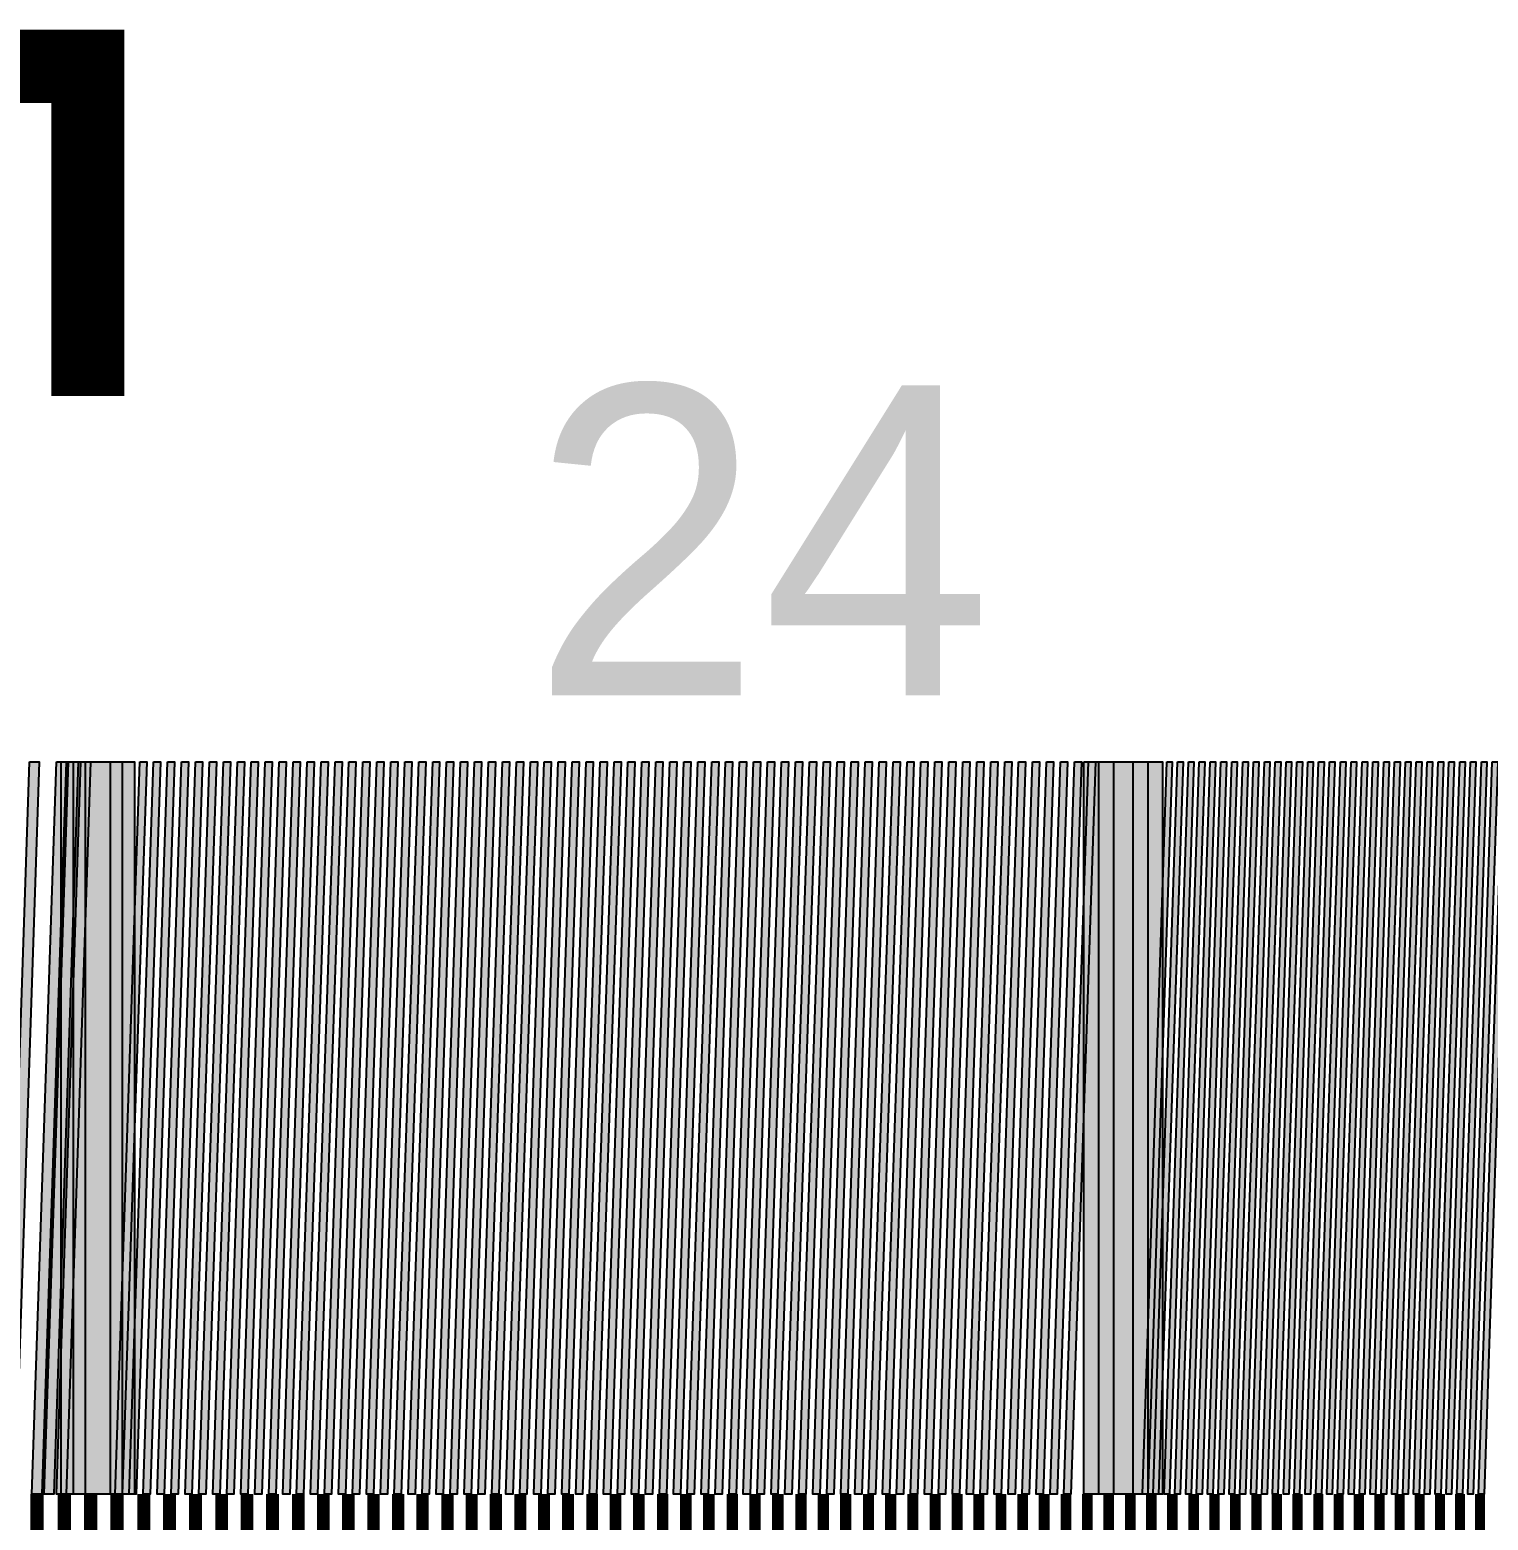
# Model space of a CAD drawing. Header units: millimetres. Extents: x 0 to 791, y 0 to 492.
# Drawn here: x 337.7 to 377.52, y 121.41 to 162.13 of the extents above; entities that cross this region are included whole.
import ezdxf

# ---------------------------------------------------------------- set-up
doc = ezdxf.new("R2010")
doc.units = ezdxf.units.MM
for name, color, linetype in [('LABELS', 7, 'Continuous'), ('PERIPHERY', 7, 'Continuous'), ('SFR', 7, 'Continuous')]:
    doc.layers.add(name, color=color, linetype=linetype)

msp = doc.modelspace()

# ---------------------------------------------------------------- hatches: boundary and pattern name
at = {"layer": 'PERIPHERY', "true_color": 0x000000}
h = msp.add_hatch(color=7, dxfattribs=at)
h.dxf.hatch_style = 1
h.paths.add_polyline_path([(337.693, 142.126), (337.959, 142.126), (337.293, 122.125), (337.026, 122.125), (337.693, 142.126)])
h = msp.add_hatch(color=7, dxfattribs=at)
h.dxf.hatch_style = 1
h.paths.add_polyline_path([(338.427, 142.126), (338.693, 142.126), (338.027, 122.125), (337.76, 122.125), (338.427, 142.126)])
h = msp.add_hatch(color=7, dxfattribs=at)
h.dxf.hatch_style = 1
h.paths.add_polyline_path([(338.76, 142.126), (339.027, 142.126), (338.36, 122.125), (338.094, 122.125), (338.76, 142.126)])
h = msp.add_hatch(color=7, dxfattribs=at)
h.dxf.hatch_style = 1
h.paths.add_polyline_path([(339.094, 142.126), (339.36, 142.126), (338.693, 122.125), (338.427, 122.125), (339.094, 142.126)])
h = msp.add_hatch(color=7, dxfattribs=at)
h.dxf.hatch_style = 1
h.paths.add_polyline_path([(338.56, 142.126), (339.893, 142.126), (339.893, 122.125), (338.56, 122.125), (338.56, 142.126)])
h = msp.add_hatch(color=7, dxfattribs=at)
h.dxf.hatch_style = 1
h.paths.add_polyline_path([(338.893, 142.126), (340.226, 142.126), (340.226, 122.125), (338.893, 122.125), (338.893, 142.126)])
h = msp.add_hatch(color=7, dxfattribs=at)
h.dxf.hatch_style = 1
h.paths.add_polyline_path([(339.227, 142.126), (340.56, 142.126), (340.56, 122.125), (339.227, 122.125), (339.227, 142.126)])
h = msp.add_hatch(color=7, dxfattribs=at)
h.dxf.hatch_style = 1
h.paths.add_polyline_path([(340.703, 142.126), (340.894, 142.126), (340.227, 122.125), (340.036, 122.125), (340.703, 142.126)])
h = msp.add_hatch(color=7, dxfattribs=at)
h.dxf.hatch_style = 1
h.paths.add_polyline_path([(341.084, 142.126), (341.274, 142.126), (340.608, 122.125), (340.417, 122.125), (341.084, 142.126)])
h = msp.add_hatch(color=7, dxfattribs=at)
h.dxf.hatch_style = 1
h.paths.add_polyline_path([(341.464, 142.126), (341.655, 142.126), (340.989, 122.125), (340.798, 122.125), (341.464, 142.126)])
h = msp.add_hatch(color=7, dxfattribs=at)
h.dxf.hatch_style = 1
h.paths.add_polyline_path([(341.845, 142.126), (342.036, 142.126), (341.369, 122.125), (341.179, 122.125), (341.845, 142.126)])
h = msp.add_hatch(color=7, dxfattribs=at)
h.dxf.hatch_style = 1
h.paths.add_polyline_path([(342.226, 142.126), (342.417, 142.126), (341.75, 122.125), (341.559, 122.125), (342.226, 142.126)])
h = msp.add_hatch(color=7, dxfattribs=at)
h.dxf.hatch_style = 1
h.paths.add_polyline_path([(342.607, 142.126), (342.797, 142.126), (342.131, 122.125), (341.94, 122.125), (342.607, 142.126)])
h = msp.add_hatch(color=7, dxfattribs=at)
h.dxf.hatch_style = 1
h.paths.add_polyline_path([(342.988, 142.126), (343.179, 142.126), (342.512, 122.125), (342.321, 122.125), (342.988, 142.126)])
h = msp.add_hatch(color=7, dxfattribs=at)
h.dxf.hatch_style = 1
h.paths.add_polyline_path([(343.369, 142.126), (343.56, 142.126), (342.893, 122.125), (342.702, 122.125), (343.369, 142.126)])
h = msp.add_hatch(color=7, dxfattribs=at)
h.dxf.hatch_style = 1
h.paths.add_polyline_path([(343.75, 142.126), (343.941, 142.126), (343.274, 122.125), (343.083, 122.125), (343.75, 142.126)])
h = msp.add_hatch(color=7, dxfattribs=at)
h.dxf.hatch_style = 1
h.paths.add_polyline_path([(344.131, 142.126), (344.322, 142.126), (343.655, 122.125), (343.464, 122.125), (344.131, 142.126)])
h = msp.add_hatch(color=7, dxfattribs=at)
h.dxf.hatch_style = 1
h.paths.add_polyline_path([(344.512, 142.126), (344.703, 142.126), (344.036, 122.125), (343.845, 122.125), (344.512, 142.126)])
h = msp.add_hatch(color=7, dxfattribs=at)
h.dxf.hatch_style = 1
h.paths.add_polyline_path([(344.893, 142.126), (345.084, 142.126), (344.417, 122.125), (344.226, 122.125), (344.893, 142.126)])
h = msp.add_hatch(color=7, dxfattribs=at)
h.dxf.hatch_style = 1
h.paths.add_polyline_path([(345.274, 142.126), (345.465, 142.126), (344.798, 122.125), (344.607, 122.125), (345.274, 142.126)])
h = msp.add_hatch(color=7, dxfattribs=at)
h.dxf.hatch_style = 1
h.paths.add_polyline_path([(345.655, 142.126), (345.846, 142.126), (345.179, 122.125), (344.988, 122.125), (345.655, 142.126)])
h = msp.add_hatch(color=7, dxfattribs=at)
h.dxf.hatch_style = 1
h.paths.add_polyline_path([(346.036, 142.126), (346.227, 142.126), (345.56, 122.125), (345.369, 122.125), (346.036, 142.126)])
h = msp.add_hatch(color=7, dxfattribs=at)
h.dxf.hatch_style = 1
h.paths.add_polyline_path([(346.417, 142.126), (346.608, 142.126), (345.941, 122.125), (345.75, 122.125), (346.417, 142.126)])
h = msp.add_hatch(color=7, dxfattribs=at)
h.dxf.hatch_style = 1
h.paths.add_polyline_path([(346.798, 142.126), (346.989, 142.126), (346.322, 122.125), (346.131, 122.125), (346.798, 142.126)])
h = msp.add_hatch(color=7, dxfattribs=at)
h.dxf.hatch_style = 1
h.paths.add_polyline_path([(347.179, 142.126), (347.37, 142.126), (346.703, 122.125), (346.512, 122.125), (347.179, 142.126)])
h = msp.add_hatch(color=7, dxfattribs=at)
h.dxf.hatch_style = 1
h.paths.add_polyline_path([(347.56, 142.126), (347.751, 142.126), (347.084, 122.125), (346.894, 122.125), (347.56, 142.126)])
h = msp.add_hatch(color=7, dxfattribs=at)
h.dxf.hatch_style = 1
h.paths.add_polyline_path([(347.941, 142.126), (348.132, 142.126), (347.465, 122.125), (347.274, 122.125), (347.941, 142.126)])
h = msp.add_hatch(color=7, dxfattribs=at)
h.dxf.hatch_style = 1
h.paths.add_polyline_path([(348.322, 142.126), (348.512, 142.126), (347.846, 122.125), (347.655, 122.125), (348.322, 142.126)])
h = msp.add_hatch(color=7, dxfattribs=at)
h.dxf.hatch_style = 1
h.paths.add_polyline_path([(348.703, 142.126), (348.893, 142.126), (348.227, 122.125), (348.036, 122.125), (348.703, 142.126)])
h = msp.add_hatch(color=7, dxfattribs=at)
h.dxf.hatch_style = 1
h.paths.add_polyline_path([(349.083, 142.126), (349.274, 142.126), (348.607, 122.125), (348.417, 122.125), (349.083, 142.126)])
h = msp.add_hatch(color=7, dxfattribs=at)
h.dxf.hatch_style = 1
h.paths.add_polyline_path([(349.464, 142.126), (349.655, 142.126), (348.988, 122.125), (348.798, 122.125), (349.464, 142.126)])
h = msp.add_hatch(color=7, dxfattribs=at)
h.dxf.hatch_style = 1
h.paths.add_polyline_path([(349.845, 142.126), (350.036, 142.126), (349.369, 122.125), (349.179, 122.125), (349.845, 142.126)])
h = msp.add_hatch(color=7, dxfattribs=at)
h.dxf.hatch_style = 1
h.paths.add_polyline_path([(350.226, 142.126), (350.417, 142.126), (349.75, 122.125), (349.56, 122.125), (350.226, 142.126)])
h = msp.add_hatch(color=7, dxfattribs=at)
h.dxf.hatch_style = 1
h.paths.add_polyline_path([(350.607, 142.126), (350.797, 142.126), (350.131, 122.125), (349.94, 122.125), (350.607, 142.126)])
h = msp.add_hatch(color=7, dxfattribs=at)
h.dxf.hatch_style = 1
h.paths.add_polyline_path([(350.988, 142.126), (351.179, 142.126), (350.512, 122.125), (350.322, 122.125), (350.988, 142.126)])
h = msp.add_hatch(color=7, dxfattribs=at)
h.dxf.hatch_style = 1
h.paths.add_polyline_path([(351.369, 142.126), (351.56, 142.126), (350.893, 122.125), (350.703, 122.125), (351.369, 142.126)])
h = msp.add_hatch(color=7, dxfattribs=at)
h.dxf.hatch_style = 1
h.paths.add_polyline_path([(351.75, 142.126), (351.941, 142.126), (351.274, 122.125), (351.084, 122.125), (351.75, 142.126)])
h = msp.add_hatch(color=7, dxfattribs=at)
h.dxf.hatch_style = 1
h.paths.add_polyline_path([(352.131, 142.126), (352.322, 142.126), (351.655, 122.125), (351.464, 122.125), (352.131, 142.126)])
h = msp.add_hatch(color=7, dxfattribs=at)
h.dxf.hatch_style = 1
h.paths.add_polyline_path([(352.512, 142.126), (352.702, 142.126), (352.036, 122.125), (351.845, 122.125), (352.512, 142.126)])
h = msp.add_hatch(color=7, dxfattribs=at)
h.dxf.hatch_style = 1
h.paths.add_polyline_path([(352.892, 142.126), (353.083, 142.126), (352.416, 122.125), (352.226, 122.125), (352.892, 142.126)])
h = msp.add_hatch(color=7, dxfattribs=at)
h.dxf.hatch_style = 1
h.paths.add_polyline_path([(353.273, 142.126), (353.464, 142.126), (352.797, 122.125), (352.607, 122.125), (353.273, 142.126)])
h = msp.add_hatch(color=7, dxfattribs=at)
h.dxf.hatch_style = 1
h.paths.add_polyline_path([(353.654, 142.126), (353.845, 142.126), (353.178, 122.125), (352.987, 122.125), (353.654, 142.126)])
h = msp.add_hatch(color=7, dxfattribs=at)
h.dxf.hatch_style = 1
h.paths.add_polyline_path([(354.035, 142.126), (354.225, 142.126), (353.559, 122.125), (353.368, 122.125), (354.035, 142.126)])
h = msp.add_hatch(color=7, dxfattribs=at)
h.dxf.hatch_style = 1
h.paths.add_polyline_path([(354.417, 142.126), (354.607, 142.126), (353.941, 122.125), (353.75, 122.125), (354.417, 142.126)])
h = msp.add_hatch(color=7, dxfattribs=at)
h.dxf.hatch_style = 1
h.paths.add_polyline_path([(354.798, 142.126), (354.988, 142.126), (354.322, 122.125), (354.131, 122.125), (354.798, 142.126)])
h = msp.add_hatch(color=7, dxfattribs=at)
h.dxf.hatch_style = 1
h.paths.add_polyline_path([(355.179, 142.126), (355.369, 142.126), (354.703, 122.125), (354.512, 122.125), (355.179, 142.126)])
h = msp.add_hatch(color=7, dxfattribs=at)
h.dxf.hatch_style = 1
h.paths.add_polyline_path([(355.56, 142.126), (355.751, 142.126), (355.084, 122.125), (354.893, 122.125), (355.56, 142.126)])
h = msp.add_hatch(color=7, dxfattribs=at)
h.dxf.hatch_style = 1
h.paths.add_polyline_path([(355.941, 142.126), (356.131, 142.126), (355.465, 122.125), (355.274, 122.125), (355.941, 142.126)])
h = msp.add_hatch(color=7, dxfattribs=at)
h.dxf.hatch_style = 1
h.paths.add_polyline_path([(356.321, 142.126), (356.512, 142.126), (355.845, 122.125), (355.655, 122.125), (356.321, 142.126)])
h = msp.add_hatch(color=7, dxfattribs=at)
h.dxf.hatch_style = 1
h.paths.add_polyline_path([(356.702, 142.126), (356.893, 142.126), (356.226, 122.125), (356.036, 122.125), (356.702, 142.126)])
h = msp.add_hatch(color=7, dxfattribs=at)
h.dxf.hatch_style = 1
h.paths.add_polyline_path([(357.083, 142.126), (357.274, 142.126), (356.607, 122.125), (356.416, 122.125), (357.083, 142.126)])
h = msp.add_hatch(color=7, dxfattribs=at)
h.dxf.hatch_style = 1
h.paths.add_polyline_path([(357.464, 142.126), (357.654, 142.126), (356.988, 122.125), (356.797, 122.125), (357.464, 142.126)])
h = msp.add_hatch(color=7, dxfattribs=at)
h.dxf.hatch_style = 1
h.paths.add_polyline_path([(357.845, 142.126), (358.036, 142.126), (357.369, 122.125), (357.178, 122.125), (357.845, 142.126)])
h = msp.add_hatch(color=7, dxfattribs=at)
h.dxf.hatch_style = 1
h.paths.add_polyline_path([(358.226, 142.126), (358.417, 142.126), (357.75, 122.125), (357.559, 122.125), (358.226, 142.126)])
h = msp.add_hatch(color=7, dxfattribs=at)
h.dxf.hatch_style = 1
h.paths.add_polyline_path([(358.607, 142.126), (358.798, 142.126), (358.131, 122.125), (357.94, 122.125), (358.607, 142.126)])
h = msp.add_hatch(color=7, dxfattribs=at)
h.dxf.hatch_style = 1
h.paths.add_polyline_path([(358.988, 142.126), (359.179, 142.126), (358.512, 122.125), (358.322, 122.125), (358.988, 142.126)])
h = msp.add_hatch(color=7, dxfattribs=at)
h.dxf.hatch_style = 1
h.paths.add_polyline_path([(359.369, 142.126), (359.56, 142.126), (358.893, 122.125), (358.702, 122.125), (359.369, 142.126)])
h = msp.add_hatch(color=7, dxfattribs=at)
h.dxf.hatch_style = 1
h.paths.add_polyline_path([(359.75, 142.126), (359.94, 142.126), (359.274, 122.125), (359.083, 122.125), (359.75, 142.126)])
h = msp.add_hatch(color=7, dxfattribs=at)
h.dxf.hatch_style = 1
h.paths.add_polyline_path([(360.13, 142.126), (360.321, 142.126), (359.655, 122.125), (359.464, 122.125), (360.13, 142.126)])
h = msp.add_hatch(color=7, dxfattribs=at)
h.dxf.hatch_style = 1
h.paths.add_polyline_path([(360.511, 142.126), (360.702, 142.126), (360.035, 122.125), (359.845, 122.125), (360.511, 142.126)])
h = msp.add_hatch(color=7, dxfattribs=at)
h.dxf.hatch_style = 1
h.paths.add_polyline_path([(360.892, 142.126), (361.083, 142.126), (360.416, 122.125), (360.225, 122.125), (360.892, 142.126)])
h = msp.add_hatch(color=7, dxfattribs=at)
h.dxf.hatch_style = 1
h.paths.add_polyline_path([(361.273, 142.126), (361.463, 142.126), (360.797, 122.125), (360.606, 122.125), (361.273, 142.126)])
h = msp.add_hatch(color=7, dxfattribs=at)
h.dxf.hatch_style = 1
h.paths.add_polyline_path([(361.654, 142.126), (361.844, 142.126), (361.178, 122.125), (360.987, 122.125), (361.654, 142.126)])
h = msp.add_hatch(color=7, dxfattribs=at)
h.dxf.hatch_style = 1
h.paths.add_polyline_path([(362.035, 142.126), (362.225, 142.126), (361.558, 122.125), (361.368, 122.125), (362.035, 142.126)])
h = msp.add_hatch(color=7, dxfattribs=at)
h.dxf.hatch_style = 1
h.paths.add_polyline_path([(362.416, 142.126), (362.606, 142.126), (361.939, 122.125), (361.749, 122.125), (362.416, 142.126)])
h = msp.add_hatch(color=7, dxfattribs=at)
h.dxf.hatch_style = 1
h.paths.add_polyline_path([(362.797, 142.126), (362.987, 142.126), (362.32, 122.125), (362.13, 122.125), (362.797, 142.126)])
h = msp.add_hatch(color=7, dxfattribs=at)
h.dxf.hatch_style = 1
h.paths.add_polyline_path([(363.178, 142.126), (363.368, 142.126), (362.701, 122.125), (362.511, 122.125), (363.178, 142.126)])
h = msp.add_hatch(color=7, dxfattribs=at)
h.dxf.hatch_style = 1
h.paths.add_polyline_path([(363.559, 142.126), (363.75, 142.126), (363.083, 122.125), (362.893, 122.125), (363.559, 142.126)])
h = msp.add_hatch(color=7, dxfattribs=at)
h.dxf.hatch_style = 1
h.paths.add_polyline_path([(363.94, 142.126), (364.131, 142.126), (363.464, 122.125), (363.274, 122.125), (363.94, 142.126)])
h = msp.add_hatch(color=7, dxfattribs=at)
h.dxf.hatch_style = 1
h.paths.add_polyline_path([(364.321, 142.126), (364.512, 142.126), (363.845, 122.125), (363.654, 122.125), (364.321, 142.126)])
h = msp.add_hatch(color=7, dxfattribs=at)
h.dxf.hatch_style = 1
h.paths.add_polyline_path([(364.702, 142.126), (364.892, 142.126), (364.226, 122.125), (364.035, 122.125), (364.702, 142.126)])
h = msp.add_hatch(color=7, dxfattribs=at)
h.dxf.hatch_style = 1
h.paths.add_polyline_path([(365.083, 142.126), (365.273, 142.126), (364.607, 122.125), (364.416, 122.125), (365.083, 142.126)])
h = msp.add_hatch(color=7, dxfattribs=at)
h.dxf.hatch_style = 1
h.paths.add_polyline_path([(365.463, 142.126), (365.654, 142.126), (364.987, 122.125), (364.797, 122.125), (365.463, 142.126)])
h = msp.add_hatch(color=7, dxfattribs=at)
h.dxf.hatch_style = 1
h.paths.add_polyline_path([(365.845, 142.126), (366.035, 142.126), (365.368, 122.125), (365.178, 122.125), (365.845, 142.126)])
h = msp.add_hatch(color=7, dxfattribs=at)
h.dxf.hatch_style = 1
h.paths.add_polyline_path([(366.226, 142.126), (366.416, 142.126), (365.749, 122.125), (365.559, 122.125), (366.226, 142.126)])
h = msp.add_hatch(color=7, dxfattribs=at)
h.dxf.hatch_style = 1
h.paths.add_polyline_path([(366.607, 142.126), (366.797, 142.126), (366.13, 122.125), (365.94, 122.125), (366.607, 142.126)])
h = msp.add_hatch(color=7, dxfattribs=at)
h.dxf.hatch_style = 1
h.paths.add_polyline_path([(366.486, 142.126), (367.819, 142.126), (367.819, 122.125), (366.486, 122.125), (366.486, 142.126)])
h = msp.add_hatch(color=7, dxfattribs=at)
h.dxf.hatch_style = 1
h.paths.add_polyline_path([(366.894, 142.126), (368.227, 142.126), (368.227, 122.125), (366.894, 122.125), (366.894, 142.126)])
h = msp.add_hatch(color=7, dxfattribs=at)
h.dxf.hatch_style = 1
h.paths.add_polyline_path([(367.301, 142.126), (368.634, 142.126), (368.634, 122.125), (367.301, 122.125), (367.301, 142.126)])
h = msp.add_hatch(color=7, dxfattribs=at)
h.dxf.hatch_style = 1
h.paths.add_polyline_path([(368.746, 142.126), (368.894, 142.126), (368.227, 122.125), (368.079, 122.125), (368.746, 142.126)])
h = msp.add_hatch(color=7, dxfattribs=at)
h.dxf.hatch_style = 1
h.paths.add_polyline_path([(369.042, 142.126), (369.19, 142.126), (368.523, 122.125), (368.375, 122.125), (369.042, 142.126)])
h = msp.add_hatch(color=7, dxfattribs=at)
h.dxf.hatch_style = 1
h.paths.add_polyline_path([(369.338, 142.126), (369.486, 142.126), (368.819, 122.125), (368.671, 122.125), (369.338, 142.126)])
h = msp.add_hatch(color=7, dxfattribs=at)
h.dxf.hatch_style = 1
h.paths.add_polyline_path([(369.634, 142.126), (369.782, 142.126), (369.115, 122.125), (368.967, 122.125), (369.634, 142.126)])
h = msp.add_hatch(color=7, dxfattribs=at)
h.dxf.hatch_style = 1
h.paths.add_polyline_path([(369.93, 142.126), (370.078, 142.126), (369.411, 122.125), (369.264, 122.125), (369.93, 142.126)])
h = msp.add_hatch(color=7, dxfattribs=at)
h.dxf.hatch_style = 1
h.paths.add_polyline_path([(370.226, 142.126), (370.374, 142.126), (369.708, 122.125), (369.56, 122.125), (370.226, 142.126)])
h = msp.add_hatch(color=7, dxfattribs=at)
h.dxf.hatch_style = 1
h.paths.add_polyline_path([(370.523, 142.126), (370.671, 142.126), (370.004, 122.125), (369.856, 122.125), (370.523, 142.126)])
h = msp.add_hatch(color=7, dxfattribs=at)
h.dxf.hatch_style = 1
h.paths.add_polyline_path([(370.819, 142.126), (370.967, 142.126), (370.3, 122.125), (370.153, 122.125), (370.819, 142.126)])
h = msp.add_hatch(color=7, dxfattribs=at)
h.dxf.hatch_style = 1
h.paths.add_polyline_path([(371.115, 142.126), (371.264, 142.126), (370.597, 122.125), (370.449, 122.125), (371.115, 142.126)])
h = msp.add_hatch(color=7, dxfattribs=at)
h.dxf.hatch_style = 1
h.paths.add_polyline_path([(371.412, 142.126), (371.56, 142.126), (370.893, 122.125), (370.745, 122.125), (371.412, 142.126)])
h = msp.add_hatch(color=7, dxfattribs=at)
h.dxf.hatch_style = 1
h.paths.add_polyline_path([(371.708, 142.126), (371.856, 142.126), (371.189, 122.125), (371.042, 122.125), (371.708, 142.126)])
h = msp.add_hatch(color=7, dxfattribs=at)
h.dxf.hatch_style = 1
h.paths.add_polyline_path([(372.004, 142.126), (372.152, 142.126), (371.486, 122.125), (371.338, 122.125), (372.004, 142.126)])
h = msp.add_hatch(color=7, dxfattribs=at)
h.dxf.hatch_style = 1
h.paths.add_polyline_path([(372.301, 142.126), (372.449, 142.126), (371.782, 122.125), (371.634, 122.125), (372.301, 142.126)])
h = msp.add_hatch(color=7, dxfattribs=at)
h.dxf.hatch_style = 1
h.paths.add_polyline_path([(372.597, 142.126), (372.745, 142.126), (372.078, 122.125), (371.93, 122.125), (372.597, 142.126)])
h = msp.add_hatch(color=7, dxfattribs=at)
h.dxf.hatch_style = 1
h.paths.add_polyline_path([(372.893, 142.126), (373.041, 142.126), (372.374, 122.125), (372.226, 122.125), (372.893, 142.126)])
h = msp.add_hatch(color=7, dxfattribs=at)
h.dxf.hatch_style = 1
h.paths.add_polyline_path([(373.189, 142.126), (373.337, 142.126), (372.67, 122.125), (372.522, 122.125), (373.189, 142.126)])
h = msp.add_hatch(color=7, dxfattribs=at)
h.dxf.hatch_style = 1
h.paths.add_polyline_path([(373.485, 142.126), (373.633, 142.126), (372.967, 122.125), (372.818, 122.125), (373.485, 142.126)])
h = msp.add_hatch(color=7, dxfattribs=at)
h.dxf.hatch_style = 1
h.paths.add_polyline_path([(373.781, 142.126), (373.929, 142.126), (373.263, 122.125), (373.114, 122.125), (373.781, 142.126)])
h = msp.add_hatch(color=7, dxfattribs=at)
h.dxf.hatch_style = 1
h.paths.add_polyline_path([(374.078, 142.126), (374.226, 142.126), (373.559, 122.125), (373.411, 122.125), (374.078, 142.126)])
h = msp.add_hatch(color=7, dxfattribs=at)
h.dxf.hatch_style = 1
h.paths.add_polyline_path([(374.374, 142.126), (374.522, 142.126), (373.856, 122.125), (373.707, 122.125), (374.374, 142.126)])
h = msp.add_hatch(color=7, dxfattribs=at)
h.dxf.hatch_style = 1
h.paths.add_polyline_path([(374.67, 142.126), (374.819, 142.126), (374.152, 122.125), (374.004, 122.125), (374.67, 142.126)])
h = msp.add_hatch(color=7, dxfattribs=at)
h.dxf.hatch_style = 1
h.paths.add_polyline_path([(374.967, 142.126), (375.115, 142.126), (374.448, 122.125), (374.3, 122.125), (374.967, 142.126)])
h = msp.add_hatch(color=7, dxfattribs=at)
h.dxf.hatch_style = 1
h.paths.add_polyline_path([(375.263, 142.126), (375.411, 142.126), (374.745, 122.125), (374.596, 122.125), (375.263, 142.126)])
h = msp.add_hatch(color=7, dxfattribs=at)
h.dxf.hatch_style = 1
h.paths.add_polyline_path([(375.559, 142.126), (375.708, 142.126), (375.041, 122.125), (374.893, 122.125), (375.559, 142.126)])
h = msp.add_hatch(color=7, dxfattribs=at)
h.dxf.hatch_style = 1
h.paths.add_polyline_path([(375.856, 142.126), (376.004, 142.126), (375.337, 122.125), (375.189, 122.125), (375.856, 142.126)])
h = msp.add_hatch(color=7, dxfattribs=at)
h.dxf.hatch_style = 1
h.paths.add_polyline_path([(376.152, 142.126), (376.3, 142.126), (375.633, 122.125), (375.485, 122.125), (376.152, 142.126)])
h = msp.add_hatch(color=7, dxfattribs=at)
h.dxf.hatch_style = 1
h.paths.add_polyline_path([(376.448, 142.126), (376.596, 142.126), (375.93, 122.125), (375.781, 122.125), (376.448, 142.126)])
h = msp.add_hatch(color=7, dxfattribs=at)
h.dxf.hatch_style = 1
h.paths.add_polyline_path([(376.745, 142.126), (376.893, 142.126), (376.226, 122.125), (376.078, 122.125), (376.745, 142.126)])
h = msp.add_hatch(color=7, dxfattribs=at)
h.dxf.hatch_style = 1
h.paths.add_polyline_path([(377.041, 142.126), (377.189, 142.126), (376.522, 122.125), (376.374, 122.125), (377.041, 142.126)])
h = msp.add_hatch(color=7, dxfattribs=at)
h.dxf.hatch_style = 1
h.paths.add_polyline_path([(377.337, 142.126), (377.485, 142.126), (376.818, 122.125), (376.67, 122.125), (377.337, 142.126)])
h = msp.add_hatch(color=7, dxfattribs=at)
h.dxf.hatch_style = 1
h.paths.add_polyline_path([(377.633, 142.126), (377.781, 142.126), (377.115, 122.125), (376.966, 122.125), (377.633, 142.126)])
h = msp.add_hatch(color=7, dxfattribs=at)
h.dxf.hatch_style = 1
h.paths.add_polyline_path([(377.929, 142.126), (378.077, 142.126), (377.411, 122.125), (377.262, 122.125), (377.929, 142.126)])

# ---------------------------------------------------------------- linework, layer by layer
at = {"layer": 'PERIPHERY', "color": 250}
for points in [[(337.693, 142.126), (337.959, 142.126), (337.293, 122.125), (337.026, 122.125), (337.693, 142.126)], [(338.427, 142.126), (338.693, 142.126), (338.027, 122.125), (337.76, 122.125), (338.427, 142.126)], [(338.76, 142.126), (339.027, 142.126), (338.36, 122.125), (338.094, 122.125), (338.76, 142.126)], [(339.094, 142.126), (339.36, 142.126), (338.693, 122.125), (338.427, 122.125), (339.094, 142.126)], [(338.56, 142.126), (339.893, 142.126), (339.893, 122.125), (338.56, 122.125), (338.56, 142.126)], [(338.893, 142.126), (340.226, 142.126), (340.226, 122.125), (338.893, 122.125), (338.893, 142.126)], [(339.227, 142.126), (340.56, 142.126), (340.56, 122.125), (339.227, 122.125), (339.227, 142.126)], [(340.703, 142.126), (340.894, 142.126), (340.227, 122.125), (340.036, 122.125), (340.703, 142.126)], [(341.084, 142.126), (341.274, 142.126), (340.608, 122.125), (340.417, 122.125), (341.084, 142.126)], [(341.464, 142.126), (341.655, 142.126), (340.989, 122.125), (340.798, 122.125), (341.464, 142.126)], [(341.845, 142.126), (342.036, 142.126), (341.369, 122.125), (341.179, 122.125), (341.845, 142.126)], [(342.226, 142.126), (342.417, 142.126), (341.75, 122.125), (341.559, 122.125), (342.226, 142.126)], [(342.607, 142.126), (342.797, 142.126), (342.131, 122.125), (341.94, 122.125), (342.607, 142.126)], [(342.988, 142.126), (343.179, 142.126), (342.512, 122.125), (342.321, 122.125), (342.988, 142.126)], [(343.369, 142.126), (343.56, 142.126), (342.893, 122.125), (342.702, 122.125), (343.369, 142.126)], [(343.75, 142.126), (343.941, 142.126), (343.274, 122.125), (343.083, 122.125), (343.75, 142.126)], [(344.131, 142.126), (344.322, 142.126), (343.655, 122.125), (343.464, 122.125), (344.131, 142.126)], [(344.512, 142.126), (344.703, 142.126), (344.036, 122.125), (343.845, 122.125), (344.512, 142.126)], [(344.893, 142.126), (345.084, 142.126), (344.417, 122.125), (344.226, 122.125), (344.893, 142.126)], [(345.274, 142.126), (345.465, 142.126), (344.798, 122.125), (344.607, 122.125), (345.274, 142.126)], [(345.655, 142.126), (345.846, 142.126), (345.179, 122.125), (344.988, 122.125), (345.655, 142.126)], [(346.036, 142.126), (346.227, 142.126), (345.56, 122.125), (345.369, 122.125), (346.036, 142.126)], [(346.417, 142.126), (346.608, 142.126), (345.941, 122.125), (345.75, 122.125), (346.417, 142.126)], [(346.798, 142.126), (346.989, 142.126), (346.322, 122.125), (346.131, 122.125), (346.798, 142.126)], [(347.179, 142.126), (347.37, 142.126), (346.703, 122.125), (346.512, 122.125), (347.179, 142.126)], [(347.56, 142.126), (347.751, 142.126), (347.084, 122.125), (346.894, 122.125), (347.56, 142.126)], [(347.941, 142.126), (348.132, 142.126), (347.465, 122.125), (347.274, 122.125), (347.941, 142.126)], [(348.322, 142.126), (348.512, 142.126), (347.846, 122.125), (347.655, 122.125), (348.322, 142.126)], [(348.703, 142.126), (348.893, 142.126), (348.227, 122.125), (348.036, 122.125), (348.703, 142.126)], [(349.083, 142.126), (349.274, 142.126), (348.607, 122.125), (348.417, 122.125), (349.083, 142.126)], [(349.464, 142.126), (349.655, 142.126), (348.988, 122.125), (348.798, 122.125), (349.464, 142.126)], [(349.845, 142.126), (350.036, 142.126), (349.369, 122.125), (349.179, 122.125), (349.845, 142.126)], [(350.226, 142.126), (350.417, 142.126), (349.75, 122.125), (349.56, 122.125), (350.226, 142.126)], [(350.607, 142.126), (350.797, 142.126), (350.131, 122.125), (349.94, 122.125), (350.607, 142.126)], [(350.988, 142.126), (351.179, 142.126), (350.512, 122.125), (350.322, 122.125), (350.988, 142.126)], [(351.369, 142.126), (351.56, 142.126), (350.893, 122.125), (350.703, 122.125), (351.369, 142.126)], [(351.75, 142.126), (351.941, 142.126), (351.274, 122.125), (351.084, 122.125), (351.75, 142.126)], [(352.131, 142.126), (352.322, 142.126), (351.655, 122.125), (351.464, 122.125), (352.131, 142.126)], [(352.512, 142.126), (352.702, 142.126), (352.036, 122.125), (351.845, 122.125), (352.512, 142.126)], [(352.892, 142.126), (353.083, 142.126), (352.416, 122.125), (352.226, 122.125), (352.892, 142.126)], [(353.273, 142.126), (353.464, 142.126), (352.797, 122.125), (352.607, 122.125), (353.273, 142.126)], [(353.654, 142.126), (353.845, 142.126), (353.178, 122.125), (352.987, 122.125), (353.654, 142.126)], [(354.035, 142.126), (354.225, 142.126), (353.559, 122.125), (353.368, 122.125), (354.035, 142.126)], [(354.417, 142.126), (354.607, 142.126), (353.941, 122.125), (353.75, 122.125), (354.417, 142.126)], [(354.798, 142.126), (354.988, 142.126), (354.322, 122.125), (354.131, 122.125), (354.798, 142.126)], [(355.179, 142.126), (355.369, 142.126), (354.703, 122.125), (354.512, 122.125), (355.179, 142.126)], [(355.56, 142.126), (355.751, 142.126), (355.084, 122.125), (354.893, 122.125), (355.56, 142.126)], [(355.941, 142.126), (356.131, 142.126), (355.465, 122.125), (355.274, 122.125), (355.941, 142.126)], [(356.321, 142.126), (356.512, 142.126), (355.845, 122.125), (355.655, 122.125), (356.321, 142.126)], [(356.702, 142.126), (356.893, 142.126), (356.226, 122.125), (356.036, 122.125), (356.702, 142.126)], [(357.083, 142.126), (357.274, 142.126), (356.607, 122.125), (356.416, 122.125), (357.083, 142.126)], [(357.464, 142.126), (357.654, 142.126), (356.988, 122.125), (356.797, 122.125), (357.464, 142.126)], [(357.845, 142.126), (358.036, 142.126), (357.369, 122.125), (357.178, 122.125), (357.845, 142.126)], [(358.226, 142.126), (358.417, 142.126), (357.75, 122.125), (357.559, 122.125), (358.226, 142.126)], [(358.607, 142.126), (358.798, 142.126), (358.131, 122.125), (357.94, 122.125), (358.607, 142.126)], [(358.988, 142.126), (359.179, 142.126), (358.512, 122.125), (358.322, 122.125), (358.988, 142.126)], [(359.369, 142.126), (359.56, 142.126), (358.893, 122.125), (358.702, 122.125), (359.369, 142.126)], [(359.75, 142.126), (359.94, 142.126), (359.274, 122.125), (359.083, 122.125), (359.75, 142.126)], [(360.13, 142.126), (360.321, 142.126), (359.655, 122.125), (359.464, 122.125), (360.13, 142.126)], [(360.511, 142.126), (360.702, 142.126), (360.035, 122.125), (359.845, 122.125), (360.511, 142.126)], [(360.892, 142.126), (361.083, 142.126), (360.416, 122.125), (360.225, 122.125), (360.892, 142.126)], [(361.273, 142.126), (361.463, 142.126), (360.797, 122.125), (360.606, 122.125), (361.273, 142.126)], [(361.654, 142.126), (361.844, 142.126), (361.178, 122.125), (360.987, 122.125), (361.654, 142.126)], [(362.035, 142.126), (362.225, 142.126), (361.558, 122.125), (361.368, 122.125), (362.035, 142.126)], [(362.416, 142.126), (362.606, 142.126), (361.939, 122.125), (361.749, 122.125), (362.416, 142.126)], [(362.797, 142.126), (362.987, 142.126), (362.32, 122.125), (362.13, 122.125), (362.797, 142.126)], [(363.178, 142.126), (363.368, 142.126), (362.701, 122.125), (362.511, 122.125), (363.178, 142.126)], [(363.559, 142.126), (363.75, 142.126), (363.083, 122.125), (362.893, 122.125), (363.559, 142.126)], [(363.94, 142.126), (364.131, 142.126), (363.464, 122.125), (363.274, 122.125), (363.94, 142.126)], [(364.321, 142.126), (364.512, 142.126), (363.845, 122.125), (363.654, 122.125), (364.321, 142.126)], [(364.702, 142.126), (364.892, 142.126), (364.226, 122.125), (364.035, 122.125), (364.702, 142.126)], [(365.083, 142.126), (365.273, 142.126), (364.607, 122.125), (364.416, 122.125), (365.083, 142.126)], [(365.463, 142.126), (365.654, 142.126), (364.987, 122.125), (364.797, 122.125), (365.463, 142.126)], [(365.845, 142.126), (366.035, 142.126), (365.368, 122.125), (365.178, 122.125), (365.845, 142.126)], [(366.226, 142.126), (366.416, 142.126), (365.749, 122.125), (365.559, 122.125), (366.226, 142.126)], [(366.607, 142.126), (366.797, 142.126), (366.13, 122.125), (365.94, 122.125), (366.607, 142.126)], [(366.486, 142.126), (367.819, 142.126), (367.819, 122.125), (366.486, 122.125), (366.486, 142.126)], [(366.894, 142.126), (368.227, 142.126), (368.227, 122.125), (366.894, 122.125), (366.894, 142.126)], [(367.301, 142.126), (368.634, 142.126), (368.634, 122.125), (367.301, 122.125), (367.301, 142.126)], [(368.746, 142.126), (368.894, 142.126), (368.227, 122.125), (368.079, 122.125), (368.746, 142.126)], [(369.042, 142.126), (369.19, 142.126), (368.523, 122.125), (368.375, 122.125), (369.042, 142.126)], [(369.338, 142.126), (369.486, 142.126), (368.819, 122.125), (368.671, 122.125), (369.338, 142.126)], [(369.634, 142.126), (369.782, 142.126), (369.115, 122.125), (368.967, 122.125), (369.634, 142.126)], [(369.93, 142.126), (370.078, 142.126), (369.411, 122.125), (369.264, 122.125), (369.93, 142.126)], [(370.226, 142.126), (370.374, 142.126), (369.708, 122.125), (369.56, 122.125), (370.226, 142.126)], [(370.523, 142.126), (370.671, 142.126), (370.004, 122.125), (369.856, 122.125), (370.523, 142.126)], [(370.819, 142.126), (370.967, 142.126), (370.3, 122.125), (370.153, 122.125), (370.819, 142.126)], [(371.115, 142.126), (371.264, 142.126), (370.597, 122.125), (370.449, 122.125), (371.115, 142.126)], [(371.412, 142.126), (371.56, 142.126), (370.893, 122.125), (370.745, 122.125), (371.412, 142.126)], [(371.708, 142.126), (371.856, 142.126), (371.189, 122.125), (371.042, 122.125), (371.708, 142.126)], [(372.004, 142.126), (372.152, 142.126), (371.486, 122.125), (371.338, 122.125), (372.004, 142.126)], [(372.301, 142.126), (372.449, 142.126), (371.782, 122.125), (371.634, 122.125), (372.301, 142.126)], [(372.597, 142.126), (372.745, 142.126), (372.078, 122.125), (371.93, 122.125), (372.597, 142.126)], [(372.893, 142.126), (373.041, 142.126), (372.374, 122.125), (372.226, 122.125), (372.893, 142.126)], [(373.189, 142.126), (373.337, 142.126), (372.67, 122.125), (372.522, 122.125), (373.189, 142.126)], [(373.485, 142.126), (373.633, 142.126), (372.967, 122.125), (372.818, 122.125), (373.485, 142.126)], [(373.781, 142.126), (373.929, 142.126), (373.263, 122.125), (373.114, 122.125), (373.781, 142.126)], [(374.078, 142.126), (374.226, 142.126), (373.559, 122.125), (373.411, 122.125), (374.078, 142.126)], [(374.374, 142.126), (374.522, 142.126), (373.856, 122.125), (373.707, 122.125), (374.374, 142.126)], [(374.67, 142.126), (374.819, 142.126), (374.152, 122.125), (374.004, 122.125), (374.67, 142.126)], [(374.967, 142.126), (375.115, 142.126), (374.448, 122.125), (374.3, 122.125), (374.967, 142.126)], [(375.263, 142.126), (375.411, 142.126), (374.745, 122.125), (374.596, 122.125), (375.263, 142.126)], [(375.559, 142.126), (375.708, 142.126), (375.041, 122.125), (374.893, 122.125), (375.559, 142.126)], [(375.856, 142.126), (376.004, 142.126), (375.337, 122.125), (375.189, 122.125), (375.856, 142.126)], [(376.152, 142.126), (376.3, 142.126), (375.633, 122.125), (375.485, 122.125), (376.152, 142.126)], [(376.448, 142.126), (376.596, 142.126), (375.93, 122.125), (375.781, 122.125), (376.448, 142.126)], [(376.745, 142.126), (376.893, 142.126), (376.226, 122.125), (376.078, 122.125), (376.745, 142.126)], [(377.041, 142.126), (377.189, 142.126), (376.522, 122.125), (376.374, 122.125), (377.041, 142.126)], [(377.337, 142.126), (377.485, 142.126), (376.818, 122.125), (376.67, 122.125), (377.337, 142.126)], [(377.633, 142.126), (377.781, 142.126), (377.115, 122.125), (376.966, 122.125), (377.633, 142.126)], [(377.929, 142.126), (378.077, 142.126), (377.411, 122.125), (377.262, 122.125), (377.929, 142.126)]]:
    msp.add_lwpolyline(points, close=True, dxfattribs=at)
at = {"layer": 'PERIPHERY', "color": 250, "lineweight": 35}
for points, const_width in [([(337.898, 122.125), (337.898, 102.125)], 0.37), ([(338.645, 122.125), (338.645, 102.125)], 0.363), ([(339.363, 122.125), (339.363, 102.125)], 0.363), ([(340.082, 122.125), (340.082, 102.125)], 0.363), ([(340.813, 122.125), (340.813, 102.125)], 0.356), ([(341.519, 122.125), (341.519, 102.125)], 0.356), ([(342.224, 122.125), (342.224, 102.125)], 0.356), ([(342.942, 122.125), (342.942, 102.125)], 0.35), ([(343.635, 122.125), (343.635, 102.125)], 0.35), ([(344.328, 122.125), (344.328, 102.125)], 0.35), ([(345.033, 122.125), (345.033, 102.125)], 0.344), ([(345.714, 122.125), (345.714, 102.125)], 0.344), ([(346.396, 122.125), (346.396, 102.125)], 0.344), ([(347.088, 122.125), (347.088, 102.125)], 0.338), ([(347.758, 122.125), (347.758, 102.125)], 0.338), ([(348.428, 122.125), (348.428, 102.125)], 0.338), ([(349.109, 122.125), (349.109, 102.125)], 0.332), ([(349.769, 122.125), (349.769, 102.125)], 0.332), ([(350.428, 122.125), (350.428, 102.125)], 0.332), ([(351.097, 122.125), (351.097, 102.125)], 0.327), ([(351.746, 122.125), (351.746, 102.125)], 0.327), ([(352.396, 122.125), (352.396, 102.125)], 0.327), ([(353.055, 122.125), (353.055, 102.125)], 0.322), ([(353.694, 122.125), (353.694, 102.125)], 0.322), ([(354.334, 122.125), (354.334, 102.125)], 0.322), ([(354.982, 122.125), (354.982, 102.125)], 0.317), ([(355.613, 122.125), (355.613, 102.125)], 0.317), ([(356.243, 122.125), (356.243, 102.125)], 0.317), ([(356.882, 122.125), (356.882, 102.125)], 0.313), ([(357.504, 122.125), (357.504, 102.125)], 0.313), ([(358.125, 122.125), (358.125, 102.125)], 0.313), ([(358.755, 122.125), (358.755, 102.125)], 0.309), ([(359.368, 122.125), (359.368, 102.125)], 0.309), ([(359.981, 122.125), (359.981, 102.125)], 0.309), ([(360.602, 122.125), (360.602, 102.125)], 0.304), ([(361.206, 122.125), (361.206, 102.125)], 0.304), ([(361.811, 122.125), (361.811, 102.125)], 0.304), ([(362.422, 122.125), (362.422, 102.125)], 0.3), ([(363.02, 122.125), (363.02, 102.125)], 0.3), ([(363.617, 122.125), (363.617, 102.125)], 0.3), ([(364.222, 122.125), (364.222, 102.125)], 0.296), ([(364.811, 122.125), (364.811, 102.125)], 0.296), ([(365.4, 122.125), (365.4, 102.125)], 0.296), ([(365.996, 122.125), (365.996, 102.125)], 0.293), ([(366.578, 122.125), (366.578, 102.125)], 0.293), ([(367.16, 122.125), (367.16, 102.125)], 0.293), ([(367.749, 122.125), (367.749, 102.125)], 0.289), ([(368.324, 122.125), (368.324, 102.125)], 0.289), ([(368.899, 122.125), (368.899, 102.125)], 0.289), ([(369.481, 122.125), (369.481, 102.125)], 0.286), ([(370.049, 122.125), (370.049, 102.125)], 0.286), ([(370.617, 122.125), (370.617, 102.125)], 0.286), ([(371.192, 122.125), (371.192, 102.125)], 0.282), ([(371.754, 122.125), (371.754, 102.125)], 0.282), ([(372.315, 122.125), (372.315, 102.125)], 0.282), ([(372.883, 122.125), (372.883, 102.125)], 0.279), ([(373.438, 122.125), (373.438, 102.125)], 0.279), ([(373.993, 122.125), (373.993, 102.125)], 0.279), ([(374.554, 122.125), (374.554, 102.125)], 0.276), ([(375.104, 122.125), (375.104, 102.125)], 0.276), ([(375.653, 122.125), (375.653, 102.125)], 0.276), ([(376.209, 122.125), (376.209, 102.125)], 0.273), ([(376.752, 122.125), (376.752, 102.125)], 0.273), ([(377.295, 122.125), (377.295, 102.125)], 0.273)]:
    msp.add_lwpolyline(points, dxfattribs=dict(at, const_width=const_width))
at = {"layer": 'PERIPHERY', "color": 250, "true_color": 0x000000}
for points in [[(337.293, 122.125), (337.959, 142.126), (337.693, 142.126)], [(338.427, 142.126), (337.76, 122.125), (338.027, 122.125)], [(338.027, 122.125), (338.693, 142.126), (338.427, 142.126)], [(338.76, 142.126), (338.094, 122.125), (338.36, 122.125)], [(338.36, 122.125), (339.027, 142.126), (338.76, 142.126)], [(339.094, 142.126), (338.427, 122.125), (338.693, 122.125)], [(338.56, 142.126), (338.56, 122.125), (339.893, 122.125)], [(339.893, 122.125), (339.893, 142.126), (338.56, 142.126)], [(338.693, 122.125), (339.36, 142.126), (339.094, 142.126)], [(338.893, 142.126), (338.893, 122.125), (340.226, 122.125)], [(340.226, 122.125), (340.226, 142.126), (338.893, 142.126)], [(339.227, 142.126), (339.227, 122.125), (340.56, 122.125)], [(340.56, 122.125), (340.56, 142.126), (339.227, 142.126)], [(340.703, 142.126), (340.036, 122.125), (340.227, 122.125)], [(340.227, 122.125), (340.894, 142.126), (340.703, 142.126)], [(341.084, 142.126), (340.417, 122.125), (340.608, 122.125)], [(340.608, 122.125), (341.274, 142.126), (341.084, 142.126)], [(341.464, 142.126), (340.798, 122.125), (340.989, 122.125)], [(340.989, 122.125), (341.655, 142.126), (341.464, 142.126)], [(341.845, 142.126), (341.179, 122.125), (341.369, 122.125)], [(341.369, 122.125), (342.036, 142.126), (341.845, 142.126)], [(342.226, 142.126), (341.559, 122.125), (341.75, 122.125)], [(341.75, 122.125), (342.417, 142.126), (342.226, 142.126)], [(342.607, 142.126), (341.94, 122.125), (342.131, 122.125)], [(342.131, 122.125), (342.797, 142.126), (342.607, 142.126)], [(342.988, 142.126), (342.321, 122.125), (342.512, 122.125)], [(342.512, 122.125), (343.179, 142.126), (342.988, 142.126)], [(343.369, 142.126), (342.702, 122.125), (342.893, 122.125)], [(342.893, 122.125), (343.56, 142.126), (343.369, 142.126)], [(343.75, 142.126), (343.083, 122.125), (343.274, 122.125)], [(343.274, 122.125), (343.941, 142.126), (343.75, 142.126)], [(344.131, 142.126), (343.464, 122.125), (343.655, 122.125)], [(343.655, 122.125), (344.322, 142.126), (344.131, 142.126)], [(344.512, 142.126), (343.845, 122.125), (344.036, 122.125)], [(344.036, 122.125), (344.703, 142.126), (344.512, 142.126)], [(344.893, 142.126), (344.226, 122.125), (344.417, 122.125)], [(344.417, 122.125), (345.084, 142.126), (344.893, 142.126)], [(345.274, 142.126), (344.607, 122.125), (344.798, 122.125)], [(344.798, 122.125), (345.465, 142.126), (345.274, 142.126)], [(345.655, 142.126), (344.988, 122.125), (345.179, 122.125)], [(345.179, 122.125), (345.846, 142.126), (345.655, 142.126)], [(346.036, 142.126), (345.369, 122.125), (345.56, 122.125)], [(345.56, 122.125), (346.227, 142.126), (346.036, 142.126)], [(346.417, 142.126), (345.75, 122.125), (345.941, 122.125)], [(345.941, 122.125), (346.608, 142.126), (346.417, 142.126)], [(346.798, 142.126), (346.131, 122.125), (346.322, 122.125)], [(346.322, 122.125), (346.989, 142.126), (346.798, 142.126)], [(347.179, 142.126), (346.512, 122.125), (346.703, 122.125)], [(346.703, 122.125), (347.37, 142.126), (347.179, 142.126)], [(347.56, 142.126), (346.894, 122.125), (347.084, 122.125)], [(347.084, 122.125), (347.751, 142.126), (347.56, 142.126)], [(347.941, 142.126), (347.274, 122.125), (347.465, 122.125)], [(347.465, 122.125), (348.132, 142.126), (347.941, 142.126)], [(348.322, 142.126), (347.655, 122.125), (347.846, 122.125)], [(347.846, 122.125), (348.512, 142.126), (348.322, 142.126)], [(348.703, 142.126), (348.036, 122.125), (348.227, 122.125)], [(348.227, 122.125), (348.893, 142.126), (348.703, 142.126)], [(349.083, 142.126), (348.417, 122.125), (348.607, 122.125)], [(348.607, 122.125), (349.274, 142.126), (349.083, 142.126)], [(349.464, 142.126), (348.798, 122.125), (348.988, 122.125)], [(348.988, 122.125), (349.655, 142.126), (349.464, 142.126)], [(349.845, 142.126), (349.179, 122.125), (349.369, 122.125)], [(349.369, 122.125), (350.036, 142.126), (349.845, 142.126)], [(350.226, 142.126), (349.56, 122.125), (349.75, 122.125)], [(349.75, 122.125), (350.417, 142.126), (350.226, 142.126)], [(350.607, 142.126), (349.94, 122.125), (350.131, 122.125)], [(350.131, 122.125), (350.797, 142.126), (350.607, 142.126)], [(350.988, 142.126), (350.322, 122.125), (350.512, 122.125)], [(350.512, 122.125), (351.179, 142.126), (350.988, 142.126)], [(351.369, 142.126), (350.703, 122.125), (350.893, 122.125)], [(350.893, 122.125), (351.56, 142.126), (351.369, 142.126)], [(351.75, 142.126), (351.084, 122.125), (351.274, 122.125)], [(351.274, 122.125), (351.941, 142.126), (351.75, 142.126)], [(352.131, 142.126), (351.464, 122.125), (351.655, 122.125)], [(351.655, 122.125), (352.322, 142.126), (352.131, 142.126)], [(352.512, 142.126), (351.845, 122.125), (352.036, 122.125)], [(352.036, 122.125), (352.702, 142.126), (352.512, 142.126)], [(352.892, 142.126), (352.226, 122.125), (352.416, 122.125)], [(352.416, 122.125), (353.083, 142.126), (352.892, 142.126)], [(353.273, 142.126), (352.607, 122.125), (352.797, 122.125)], [(352.797, 122.125), (353.464, 142.126), (353.273, 142.126)], [(353.654, 142.126), (352.987, 122.125), (353.178, 122.125)], [(353.178, 122.125), (353.845, 142.126), (353.654, 142.126)], [(354.035, 142.126), (353.368, 122.125), (353.559, 122.125)], [(353.559, 122.125), (354.225, 142.126), (354.035, 142.126)], [(354.417, 142.126), (353.75, 122.125), (353.941, 122.125)], [(353.941, 122.125), (354.607, 142.126), (354.417, 142.126)], [(354.798, 142.126), (354.131, 122.125), (354.322, 122.125)], [(354.322, 122.125), (354.988, 142.126), (354.798, 142.126)], [(355.179, 142.126), (354.512, 122.125), (354.703, 122.125)], [(354.703, 122.125), (355.369, 142.126), (355.179, 142.126)], [(355.56, 142.126), (354.893, 122.125), (355.084, 122.125)], [(355.084, 122.125), (355.751, 142.126), (355.56, 142.126)], [(355.941, 142.126), (355.274, 122.125), (355.465, 122.125)], [(355.465, 122.125), (356.131, 142.126), (355.941, 142.126)], [(356.321, 142.126), (355.655, 122.125), (355.845, 122.125)], [(355.845, 122.125), (356.512, 142.126), (356.321, 142.126)], [(356.702, 142.126), (356.036, 122.125), (356.226, 122.125)], [(356.226, 122.125), (356.893, 142.126), (356.702, 142.126)], [(357.083, 142.126), (356.416, 122.125), (356.607, 122.125)], [(356.607, 122.125), (357.274, 142.126), (357.083, 142.126)], [(357.464, 142.126), (356.797, 122.125), (356.988, 122.125)], [(356.988, 122.125), (357.654, 142.126), (357.464, 142.126)], [(357.845, 142.126), (357.178, 122.125), (357.369, 122.125)], [(357.369, 122.125), (358.036, 142.126), (357.845, 142.126)], [(358.226, 142.126), (357.559, 122.125), (357.75, 122.125)], [(357.75, 122.125), (358.417, 142.126), (358.226, 142.126)], [(358.607, 142.126), (357.94, 122.125), (358.131, 122.125)], [(358.131, 122.125), (358.798, 142.126), (358.607, 142.126)], [(358.988, 142.126), (358.322, 122.125), (358.512, 122.125)], [(358.512, 122.125), (359.179, 142.126), (358.988, 142.126)], [(359.369, 142.126), (358.702, 122.125), (358.893, 122.125)], [(358.893, 122.125), (359.56, 142.126), (359.369, 142.126)], [(359.75, 142.126), (359.083, 122.125), (359.274, 122.125)], [(359.274, 122.125), (359.94, 142.126), (359.75, 142.126)], [(360.13, 142.126), (359.464, 122.125), (359.655, 122.125)], [(359.655, 122.125), (360.321, 142.126), (360.13, 142.126)], [(360.511, 142.126), (359.845, 122.125), (360.035, 122.125)], [(360.035, 122.125), (360.702, 142.126), (360.511, 142.126)], [(360.892, 142.126), (360.225, 122.125), (360.416, 122.125)], [(360.416, 122.125), (361.083, 142.126), (360.892, 142.126)], [(361.273, 142.126), (360.606, 122.125), (360.797, 122.125)], [(360.797, 122.125), (361.463, 142.126), (361.273, 142.126)], [(361.654, 142.126), (360.987, 122.125), (361.178, 122.125)], [(361.178, 122.125), (361.844, 142.126), (361.654, 142.126)], [(362.035, 142.126), (361.368, 122.125), (361.558, 122.125)], [(361.558, 122.125), (362.225, 142.126), (362.035, 142.126)], [(362.416, 142.126), (361.749, 122.125), (361.939, 122.125)], [(361.939, 122.125), (362.606, 142.126), (362.416, 142.126)], [(362.797, 142.126), (362.13, 122.125), (362.32, 122.125)], [(362.32, 122.125), (362.987, 142.126), (362.797, 142.126)], [(363.178, 142.126), (362.511, 122.125), (362.701, 122.125)], [(362.701, 122.125), (363.368, 142.126), (363.178, 142.126)], [(363.559, 142.126), (362.893, 122.125), (363.083, 122.125)], [(363.083, 122.125), (363.75, 142.126), (363.559, 142.126)], [(363.94, 142.126), (363.274, 122.125), (363.464, 122.125)], [(363.464, 122.125), (364.131, 142.126), (363.94, 142.126)], [(364.321, 142.126), (363.654, 122.125), (363.845, 122.125)], [(363.845, 122.125), (364.512, 142.126), (364.321, 142.126)], [(364.702, 142.126), (364.035, 122.125), (364.226, 122.125)], [(364.226, 122.125), (364.892, 142.126), (364.702, 142.126)], [(365.083, 142.126), (364.416, 122.125), (364.607, 122.125)], [(364.607, 122.125), (365.273, 142.126), (365.083, 142.126)], [(365.463, 142.126), (364.797, 122.125), (364.987, 122.125)], [(364.987, 122.125), (365.654, 142.126), (365.463, 142.126)], [(365.845, 142.126), (365.178, 122.125), (365.368, 122.125)], [(365.368, 122.125), (366.035, 142.126), (365.845, 142.126)], [(366.226, 142.126), (365.559, 122.125), (365.749, 122.125)], [(365.749, 122.125), (366.416, 142.126), (366.226, 142.126)], [(366.607, 142.126), (365.94, 122.125), (366.13, 122.125)], [(366.13, 122.125), (366.797, 142.126), (366.607, 142.126)], [(366.486, 142.126), (366.486, 122.125), (367.819, 122.125)], [(367.819, 122.125), (367.819, 142.126), (366.486, 142.126)], [(366.894, 142.126), (366.894, 122.125), (368.227, 122.125)], [(368.227, 122.125), (368.227, 142.126), (366.894, 142.126)], [(367.301, 142.126), (367.301, 122.125), (368.634, 122.125)], [(368.634, 122.125), (368.634, 142.126), (367.301, 142.126)], [(368.746, 142.126), (368.079, 122.125), (368.227, 122.125)], [(368.227, 122.125), (368.894, 142.126), (368.746, 142.126)], [(369.042, 142.126), (368.375, 122.125), (368.523, 122.125)], [(368.523, 122.125), (369.19, 142.126), (369.042, 142.126)], [(369.338, 142.126), (368.671, 122.125), (368.819, 122.125)], [(368.819, 122.125), (369.486, 142.126), (369.338, 142.126)], [(369.634, 142.126), (368.967, 122.125), (369.115, 122.125)], [(369.115, 122.125), (369.782, 142.126), (369.634, 142.126)], [(369.93, 142.126), (369.264, 122.125), (369.411, 122.125)], [(369.411, 122.125), (370.078, 142.126), (369.93, 142.126)], [(370.226, 142.126), (369.56, 122.125), (369.708, 122.125)], [(369.708, 122.125), (370.374, 142.126), (370.226, 142.126)], [(370.523, 142.126), (369.856, 122.125), (370.004, 122.125)], [(370.004, 122.125), (370.671, 142.126), (370.523, 142.126)], [(370.819, 142.126), (370.153, 122.125), (370.3, 122.125)], [(370.3, 122.125), (370.967, 142.126), (370.819, 142.126)], [(371.115, 142.126), (370.449, 122.125), (370.597, 122.125)], [(370.597, 122.125), (371.264, 142.126), (371.115, 142.126)], [(371.412, 142.126), (370.745, 122.125), (370.893, 122.125)], [(370.893, 122.125), (371.56, 142.126), (371.412, 142.126)], [(371.708, 142.126), (371.042, 122.125), (371.189, 122.125)], [(371.189, 122.125), (371.856, 142.126), (371.708, 142.126)], [(372.004, 142.126), (371.338, 122.125), (371.486, 122.125)], [(371.486, 122.125), (372.152, 142.126), (372.004, 142.126)], [(372.301, 142.126), (371.634, 122.125), (371.782, 122.125)], [(371.782, 122.125), (372.449, 142.126), (372.301, 142.126)], [(372.597, 142.126), (371.93, 122.125), (372.078, 122.125)], [(372.078, 122.125), (372.745, 142.126), (372.597, 142.126)], [(372.893, 142.126), (372.226, 122.125), (372.374, 122.125)], [(372.374, 122.125), (373.041, 142.126), (372.893, 142.126)], [(373.189, 142.126), (372.522, 122.125), (372.67, 122.125)], [(372.67, 122.125), (373.337, 142.126), (373.189, 142.126)], [(373.485, 142.126), (372.818, 122.125), (372.967, 122.125)], [(372.967, 122.125), (373.633, 142.126), (373.485, 142.126)], [(373.781, 142.126), (373.114, 122.125), (373.263, 122.125)], [(373.263, 122.125), (373.929, 142.126), (373.781, 142.126)], [(374.078, 142.126), (373.411, 122.125), (373.559, 122.125)], [(373.559, 122.125), (374.226, 142.126), (374.078, 142.126)], [(374.374, 142.126), (373.707, 122.125), (373.856, 122.125)], [(373.856, 122.125), (374.522, 142.126), (374.374, 142.126)], [(374.67, 142.126), (374.004, 122.125), (374.152, 122.125)], [(374.152, 122.125), (374.819, 142.126), (374.67, 142.126)], [(374.967, 142.126), (374.3, 122.125), (374.448, 122.125)], [(374.448, 122.125), (375.115, 142.126), (374.967, 142.126)], [(375.263, 142.126), (374.596, 122.125), (374.745, 122.125)], [(374.745, 122.125), (375.411, 142.126), (375.263, 142.126)], [(375.559, 142.126), (374.893, 122.125), (375.041, 122.125)], [(375.041, 122.125), (375.708, 142.126), (375.559, 142.126)], [(375.856, 142.126), (375.189, 122.125), (375.337, 122.125)], [(375.337, 122.125), (376.004, 142.126), (375.856, 142.126)], [(376.152, 142.126), (375.485, 122.125), (375.633, 122.125)], [(375.633, 122.125), (376.3, 142.126), (376.152, 142.126)], [(376.448, 142.126), (375.781, 122.125), (375.93, 122.125)], [(375.93, 122.125), (376.596, 142.126), (376.448, 142.126)], [(376.745, 142.126), (376.078, 122.125), (376.226, 122.125)], [(376.226, 122.125), (376.893, 142.126), (376.745, 142.126)], [(377.041, 142.126), (376.374, 122.125), (376.522, 122.125)], [(376.522, 122.125), (377.189, 142.126), (377.041, 142.126)], [(377.337, 142.126), (376.67, 122.125), (376.818, 122.125)], [(376.818, 122.125), (377.485, 142.126), (377.337, 142.126)], [(377.633, 142.126), (376.966, 122.125), (377.115, 122.125)], [(377.115, 122.125), (377.781, 142.126), (377.633, 142.126)], [(377.929, 142.126), (377.262, 122.125), (377.411, 122.125)], [(377.411, 122.125), (378.077, 142.126), (377.929, 142.126)]]:
    msp.add_solid(points, dxfattribs=at)
at = {"layer": 'SFR', "color": 250, "lineweight": 35, "const_width": 2}
msp.add_lwpolyline([(339.288, 152.126), (339.288, 161.126), (329.56, 161.126)], dxfattribs=at)

# ---------------------------------------------------------------- texts
at = {"layer": 'LABELS', "color": 250}
msp.add_text('24', height=8.4667, dxfattribs=at).set_placement((351.388, 143.943))

doc.saveas('drawing.dxf')
